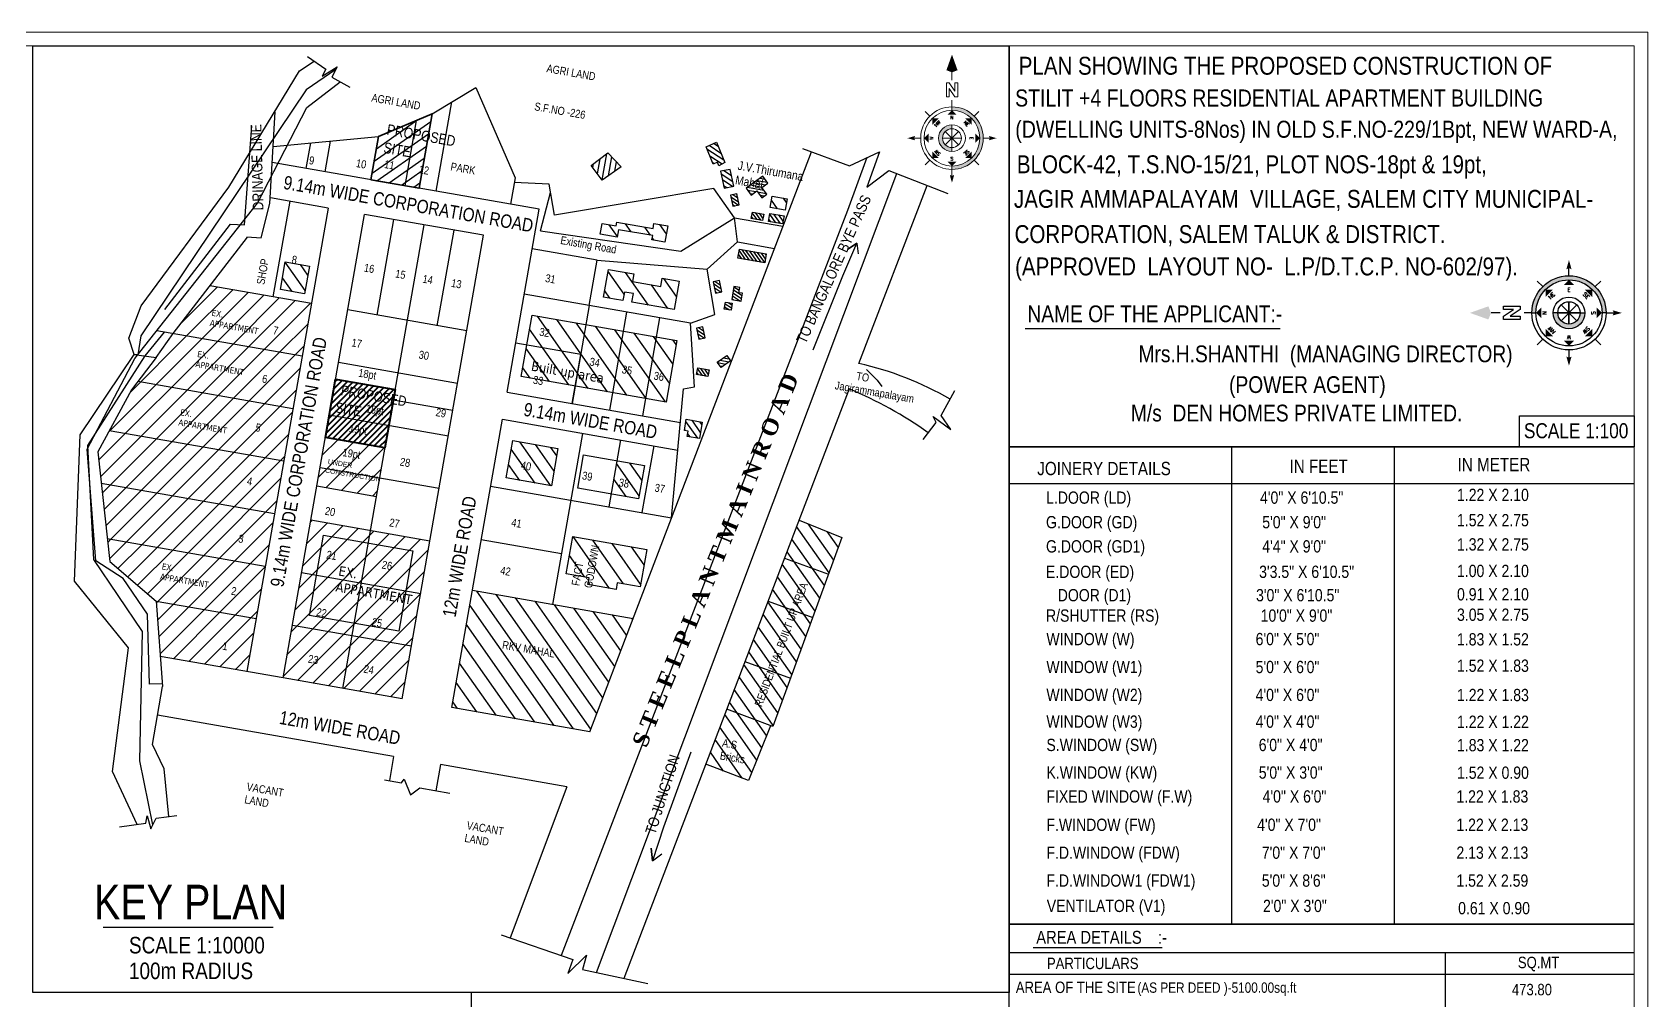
# Model space of a CAD drawing. Header units: metres. Extents: x 826 to 1433, y -826 to -586.
# Drawn here: x 1313.07 to 1348.92, y -786.3 to -764.81 of the extents above; entities that cross this region are included whole.
import ezdxf
from ezdxf.enums import TextEntityAlignment as Align

# ---------------------------------------------------------------- set-up
doc = ezdxf.new("R2010")
doc.units = ezdxf.units.M
doc.layers.add('_0', color=7, linetype='Continuous', lineweight=5)
doc.layers.add('car', color=5, linetype='Continuous')
doc.styles.add('RomanS', font='romans.shx')
doc.styles.get("Standard").update_dxf_attribs({"font": 'swissck.ttf'})
doc.styles.add('STYLE1', font='swissck.ttf', dxfattribs={"height": 0.3})
doc.styles.add('STYLE3', font='swissck.ttf', dxfattribs={"height": 18})
doc.styles.add('style4', font='tahoma.ttf', dxfattribs={"height": 10})
pattern_1 = [(125.05083, (941.41048, -1072.68225), (-0.25245497, -0.17710485), [])]

# ---------------------------------------------------------------- blocks, each defined once
blk = doc.blocks.new('Anno_North_J_Metric')
at = {"linetype": 'ByBlock', "lineweight": -2}
h = blk.add_hatch(color=0, dxfattribs=at)
h.paths.add_polyline_path([(-4.17, 0), (-4.68, 0, 1), (4.68, 0), (4.17, 0, -1)])
h.paths.add_polyline_path([(1.41, 0), (2, 0, 1), (-2, 0), (-1.41, 0, -1)])
at = {"color": 0, "linetype": 'ByBlock', "lineweight": -2}
for p, q in [((0, 4.68), (0, 5.67)), ((-3.31, 3.31), (-4.01, 4.01)), ((3.31, 3.31), (4.01, 4.01)), ((-4.68, 0), (-5.67, 0)), ((-4.68, 0), (-4.17, 0)), ((-1.41, 0), (-2, 0)), ((-1.41, 0), (1.41, 0)), ((1.41, 0), (-1.41, 0)), ((-1, 1), (1, -1)), ((-1, -1), (1, 1)), ((1, -1), (-1, 1)), ((1, 1), (-1, -1)), ((0, 1.41), (0, -1.41)), ((0, -1.41), (0, 1.41)), ((1.41, 0), (2, 0)), ((4.68, 0), (4.17, 0)), ((4.68, 0), (5.67, 0)), ((6.17, 0.4), (6.17, 0.82)), ((6.17, 0.82), (8.27, 0.82)), ((7.43, 0.4), (6.17, 0.4)), ((6.17, -0.44), (7.43, 0.4)), ((8.27, 0.4), (7.01, -0.44)), ((8.27, 0.82), (8.27, 0.4)), ((8.67, 0), (9.83, 0)), ((6.17, -0.86), (6.17, -0.44)), ((8.27, -0.86), (6.17, -0.86)), ((7.01, -0.44), (8.27, -0.44)), ((8.27, -0.44), (8.27, -0.86)), ((-3.31, -3.31), (-4.01, -4.01)), ((3.31, -3.31), (4.01, -4.01)), ((0, -4.68), (0, -5.67))]:
    blk.add_line(p, q, dxfattribs=at)
for radius in [4.68, 4.17, 2, 1.41]:
    blk.add_circle((0, 0), radius, dxfattribs=at)
for points in [[(-0.33, 5.5), (0, 5.67), (0, 6.67)], [(0, 6.67), (0.33, 5.5), (0, 5.67)], [(0, 4.17), (0.67, 3.5), (-0.67, 3.5)], [(-2.95, 2.95), (-2, 2.95), (-2.95, 2)], [(2.95, 2.95), (2.95, 2), (2, 2.95)], [(-6.67, 0), (-5.5, 0.33), (-5.67, 0)], [(-5.5, -0.33), (-5.67, 0), (-6.67, 0)], [(-4.17, 0), (-3.5, 0.67), (-3.5, -0.67)], [(4.17, 0), (3.5, -0.67), (3.5, 0.67)], [(12.5, 0), (10.17, 0.83), (9.83, 0)], [(9.83, 0), (10.17, -0.83), (12.5, 0)], [(-2.95, -2.95), (-2.95, -2), (-2, -2.95)], [(2.95, -2.95), (2, -2.95), (2.95, -2)], [(0, -4.17), (-0.67, -3.5), (0.67, -3.5)], [(0, -6.67), (-0.33, -5.5), (0, -5.67)], [(0.33, -5.5), (0, -5.67), (0, -6.67)]]:
    blk.add_solid(points, dxfattribs=at)
at = {"color": 0, "linetype": 'ByBlock', "lineweight": -2, "style": 'RomanS'}
for s, rotation, p in [('SW', 45, (-2, 2)), ('NW', 315, (2, 2)), ('S', 270, (-3.33, 0)), ('N', 270, (2.83, 0)), ('SE', 135, (-2, -2)), ('NE', 225, (2, -2)), ('E', 180, (0, -2.67))]:
    blk.add_text(s, height=0.5, rotation=rotation, dxfattribs=at).set_placement(p, align=Align.CENTER)
blk.add_text('W', height=0.5, dxfattribs=at).set_placement((0, 2.83), align=Align.CENTER)

msp = doc.modelspace()

# ---------------------------------------------------------------- hatches: boundary and pattern name
at = {"ltscale": 0.5}
h = msp.add_hatch(dxfattribs=at)
h.set_pattern_fill('ANSI31', scale=1.56975, angle=350.05083, style=0)
h.set_pattern_definition([(35.0508295, (-721.40687, 2513.46104), (-0.112689, 0.160633082), [])])
h.paths.add_polyline_path([(1321.59824, -766.76777), (1320.75414, -767.12752), (1320.58613, -768.08531), (1321.34382, -768.21822)])
h.paths.add_polyline_path([(1321.9246, -766.72299), (1321.7288, -766.71213), (1321.59824, -766.76777), (1321.34382, -768.21822), (1321.65281, -768.27242)])
h.paths.add_polyline_path([(1320.78028, -767.5378), (1321.56698, -767.6758), (1321.63059, -767.31319), (1320.84389, -767.1752)], flags=9)
h.paths.add_polyline_path([(1320.85039, -767.13626), (1322.55516, -767.4353), (1322.61909, -767.07082), (1320.91433, -766.77178)], flags=9)
h.paths.add_polyline_path([(1320.86211, -767.86537), (1321.12484, -767.91145), (1321.17103, -767.64814), (1320.9083, -767.60205)], flags=24)
h.paths.add_polyline_path([(1321.62589, -767.98055), (1321.88862, -768.02663), (1321.93561, -767.75873), (1321.67289, -767.71265)], flags=9)
h = msp.add_hatch(dxfattribs=at)
h.set_pattern_fill('ANSI31', scale=0.740118, angle=101.715621, style=0)
h.set_pattern_definition([(146.71562, (941.41048, -1072.68225), (-0.050771591, -0.077338302), [])])
h.paths.add_polyline_path([(1328.25079, -767.24671), (1328.02101, -767.351), (1328.18298, -767.73904), (1328.27227, -767.69538), (1328.30644, -767.77553), (1328.43506, -767.69799)])
h = msp.add_hatch(dxfattribs=at)
h.set_pattern_fill('ANSI31', scale=0.986823, angle=35.05083, style=0)
h.set_pattern_definition([(80.05083, (941.41048, -1072.68225), (-0.121497864, 0.021312232), [])])
h.paths.add_polyline_path([(1325.7194, -768.09166), (1326.13966, -767.79706), (1325.84122, -767.4885), (1325.47323, -767.77107)])
h = msp.add_hatch(dxfattribs=at)
h.set_pattern_fill('ANSI31', scale=0.740118, angle=101.715621, style=0)
h.set_pattern_definition([(326.715621, (897.1543, -1361.04309), (-0.050771591, -0.077338302), [])])
h.paths.add_polyline_path([(1328.55678, -767.85343), (1328.34469, -767.89741), (1328.42236, -768.27196), (1328.63445, -768.22798)])
h = msp.add_hatch(dxfattribs=at)
h.set_pattern_fill('ANSI31', scale=0.493412, angle=125.05083, style=0)
h.set_pattern_definition([(170.05083, (1270.24837, -1257.711446), (-0.010656116, -0.060748932), [])])
h.paths.add_polyline_path([(1329.14995, -768.33261), (1329.2566, -768.48463), (1329.3687, -768.40599), (1329.26116, -768.2527), (1329.39096, -768.16164), (1329.28343, -768.00835), (1328.91172, -768.26911), (1329.02015, -768.42367)])
h = msp.add_hatch(dxfattribs=at)
h.set_pattern_fill('ANSI31', scale=1.973647, angle=80.05083, style=0)
h.set_pattern_definition([(125.05083, (957.84382, -984.11343), (-0.20196397, -0.14168388), [])])
h.paths.add_polyline_path([(1328.48326, -779.82817), (1328.0149, -781.05292), (1328.9634, -781.41564), (1329.45418, -780.19946)])
h.paths.add_polyline_path([(1328.8857, -778.77581), (1328.48326, -779.82817), (1329.50266, -780.218), (1329.89525, -779.14529)])
h.paths.add_polyline_path([(1328.8857, -778.77581), (1329.89525, -779.14529), (1330.38817, -777.79848), (1329.39803, -777.4361)])
h.paths.add_polyline_path([(1330.74079, -776.83502), (1329.76452, -776.47772), (1329.39803, -777.4361), (1330.38817, -777.79848)])
h.paths.add_polyline_path([(1330.74079, -776.83502), (1331.0379, -776.02322), (1330.08572, -775.63779), (1329.76452, -776.47772)])
h.paths.add_polyline_path([(1326.65413, -774.42736), (1326.04559, -774.32061), (1325.91665, -775.05566), (1326.52519, -775.1624)])
h.paths.add_polyline_path([(1324.58992, -774.87803), (1324.73526, -774.04944), (1323.73219, -773.87349), (1323.58685, -774.70208)])
h.paths.add_polyline_path([(1319.11134, -770.61459), (1319.21909, -770.00032), (1318.68499, -769.90663), (1318.57724, -770.5209)])
h.paths.add_polyline_path([(1329.44236, -768.70074), (1329.77768, -768.75956), (1329.8215, -768.50978), (1329.48618, -768.45096)])
h.paths.add_polyline_path([(1328.25364, -780.98079), (1329.02054, -781.11531), (1329.06732, -780.84858), (1328.30043, -780.71406)], flags=24)
h.paths.add_polyline_path([(1328.3143, -780.70265), (1328.79907, -780.78769), (1328.84667, -780.5163), (1328.3619, -780.43127)], flags=24)
h.paths.add_polyline_path([(1329.28365, -779.86395), (1330.5727, -776.437), (1330.31481, -776.34), (1329.02576, -779.76695)], flags=9)
h.paths.add_polyline_path([(1326.02041, -774.92354), (1326.38166, -774.98691), (1326.4287, -774.71874), (1326.06745, -774.65537)], flags=24)
h.paths.add_polyline_path([(1325.20752, -774.76929), (1325.56877, -774.83266), (1325.61581, -774.56449), (1325.25456, -774.50113)], flags=9)
h.paths.add_polyline_path([(1323.84747, -774.54222), (1324.20866, -774.60558), (1324.25567, -774.3376), (1323.89448, -774.27424)], flags=24)
h.paths.add_polyline_path([(1318.76148, -769.97755), (1318.98674, -770.01706), (1319.03375, -769.74908), (1318.80849, -769.70956)], flags=9)
h = msp.add_hatch(dxfattribs=at)
h.set_pattern_fill('ANSI31', scale=0.493412, angle=101.715621, style=0)
h.set_pattern_definition([(326.715621, (1041.105414, -1163.85447), (-0.0338477274, -0.051558868), [])])
h.paths.add_polyline_path([(1328.70707, -768.3947), (1328.56568, -768.42402), (1328.61746, -768.67372), (1328.75885, -768.6444)])
h = msp.add_hatch(dxfattribs=at)
h.set_pattern_fill('ANSI31', scale=0.493412, angle=80.05083, style=0)
h.set_pattern_definition([(125.05083, (942.8942, -1068.5011), (-0.0504909936, -0.03542097), [])])
h.paths.add_polyline_path([(1329.0494, -768.80181), (1329.02445, -768.94404), (1329.27563, -768.9881), (1329.30058, -768.84587)])
h = msp.add_hatch(dxfattribs=at)
h.set_pattern_fill('ANSI31', scale=0.616765, angle=80.05083, style=0)
h.set_pattern_definition([(125.05083, (846.74422, -1143.45501), (-0.063113742, -0.044276212), [])])
h.paths.add_polyline_path([(1329.43822, -768.83091), (1329.40704, -769.00869), (1329.72101, -769.06377), (1329.75219, -768.88598)])
h = msp.add_hatch(dxfattribs=at)
h.set_pattern_fill('ANSI31', scale=2.467058, angle=80.05083, style=0)
h.set_pattern_definition(pattern_1)
h.paths.add_polyline_path([(1326.83724, -769.32478), (1326.82055, -769.41991), (1327.10614, -769.47), (1327.16975, -769.10734), (1326.86632, -769.05411), (1326.84651, -769.16707), (1326.03824, -769.0253), (1326.02331, -769.11044), (1325.71296, -769.056), (1325.68476, -769.2168), (1325.67158, -769.2919), (1326.05243, -769.35871), (1326.08163, -769.19224)])
h = msp.add_hatch(dxfattribs=at)
h.set_pattern_fill('ANSI31', scale=0.493412, angle=80.05083, style=0)
h.set_pattern_definition([(125.05083, (941.41048, -1072.682246), (-0.0504909936, -0.03542097), [])])
h.paths.add_polyline_path([(1328.76004, -769.62612), (1328.72515, -769.82504), (1329.32234, -769.9298), (1329.35723, -769.73088)])
h = msp.add_hatch(dxfattribs=at)
h.set_pattern_fill('ANSI31', scale=2.467058, angle=80.05083, style=0)
h.set_pattern_definition(pattern_1)
h.paths.add_polyline_path([(1327.31564, -770.96384), (1327.42604, -770.33446), (1327.05081, -770.26864), (1327.01793, -770.45612), (1326.38808, -770.34564), (1326.41862, -770.17155), (1325.85577, -770.07282), (1325.74772, -770.68881), (1325.98894, -770.73113), (1326.17655, -770.76404), (1326.20944, -770.57656), (1326.41045, -770.61182), (1326.37757, -770.7993)])
h = msp.add_hatch(dxfattribs=at)
h.set_pattern_fill('ANSI31', scale=0.493412, angle=101.715621, style=0)
h.set_pattern_definition([(326.715621, (1040.717017, -1165.78311), (-0.0338477274, -0.051558868), [])])
h.paths.add_polyline_path([(1328.31867, -770.32334), (1328.17728, -770.35266), (1328.22906, -770.60236), (1328.37045, -770.57304)])
at = {"ltscale": 3}
h = msp.add_hatch(dxfattribs=at)
h.set_pattern_fill('ANSI31', color=256, scale=0.09, style=0)
h.paths.add_polyline_path([(1319.05809, -771.99875), (1319.26269, -770.83237), (1317.01293, -770.43773), (1316.19934, -771.49729)])
h.paths.add_polyline_path([(1316.99973, -771.1276), (1317.33566, -771.18652), (1317.37121, -770.98388), (1317.03528, -770.92495)], flags=24)
h.paths.add_polyline_path([(1316.95948, -771.35172), (1318.15952, -771.56222), (1318.19507, -771.35958), (1316.99503, -771.14908)], flags=24)
h.paths.add_polyline_path([(1318.34913, -771.54242), (1318.56033, -771.57947), (1318.60583, -771.3201), (1318.39463, -771.28305)], flags=24)
at = {"ltscale": 0.5}
h = msp.add_hatch(dxfattribs=at)
h.set_pattern_fill('ANSI31', scale=0.493412, angle=101.715621, style=0)
h.set_pattern_definition([(146.715621, (941.54432, -1072.705724), (-0.0338477274, -0.051558868), [])])
h.paths.add_polyline_path([(1328.74981, -770.59034), (1328.77047, -770.47259), (1328.64141, -770.44995), (1328.59027, -770.74151), (1328.79788, -770.77793), (1328.82837, -770.60411)])
h = msp.add_hatch(dxfattribs=at)
h.set_pattern_fill('ANSI31', scale=0.493412, angle=101.715621, style=0)
h.set_pattern_definition([(146.715621, (941.41048, -1072.682246), (-0.0338477274, -0.051558868), [])])
h.paths.add_polyline_path([(1328.60373, -770.8246), (1328.4518, -770.79795), (1328.42454, -770.95338), (1328.57647, -770.98003)])
h = msp.add_hatch(dxfattribs=at)
h.set_pattern_fill('ANSI31', scale=2.467058, angle=80.05083, style=0)
h.set_pattern_definition(pattern_1)
h.paths.add_polyline_path([(1328.57647, -770.98003), (1328.60373, -770.8246), (1328.4518, -770.79795), (1328.42454, -770.95338)])
h = msp.add_hatch(dxfattribs=at)
h.set_pattern_fill('ANSI31', scale=2.467058, angle=80.05083, style=0)
h.set_pattern_definition(pattern_1)
h.paths.add_polyline_path([(1326.91704, -771.57245), (1326.18337, -771.44375), (1325.94416, -772.80747), (1326.67782, -772.93616)])
h.paths.add_polyline_path([(1326.67782, -772.93616), (1327.13618, -773.01656), (1327.37539, -771.65285), (1326.91704, -771.57245)])
h.paths.add_polyline_path([(1326.18337, -771.44375), (1325.35564, -771.29856), (1325.11643, -772.66227), (1325.94416, -772.80747)])
h.paths.add_polyline_path([(1324.04305, -771.75266), (1323.92029, -772.45246), (1325.11643, -772.66227), (1325.23918, -771.96248)])
h.paths.add_polyline_path([(1325.23918, -771.96248), (1325.35564, -771.29856), (1324.15951, -771.08874), (1324.04305, -771.75266)])
h.paths.add_polyline_path([(1326.08776, -772.41636), (1326.44161, -772.47843), (1326.48957, -772.20506), (1326.13572, -772.14299)], flags=24)
h.paths.add_polyline_path([(1326.79503, -772.55598), (1327.14888, -772.61805), (1327.19683, -772.34468), (1326.84298, -772.28261)], flags=24)
h.paths.add_polyline_path([(1325.37069, -772.2439), (1325.72454, -772.30597), (1325.77249, -772.03261), (1325.41864, -771.97054)], flags=24)
h.paths.add_polyline_path([(1324.11685, -772.64627), (1324.4707, -772.70834), (1324.51865, -772.43498), (1324.1648, -772.37291)], flags=9)
h.paths.add_polyline_path([(1324.25686, -771.58179), (1324.61071, -771.64386), (1324.65866, -771.37049), (1324.30481, -771.30842)], flags=24)
h = msp.add_hatch(dxfattribs=at)
h.set_pattern_fill('ANSI31', scale=0.493412, angle=101.715621, style=0)
h.set_pattern_definition([(326.715621, (1040.34695, -1166.80474), (-0.0338477274, -0.051558868), [])])
h.paths.add_polyline_path([(1327.9486, -771.34497), (1327.80721, -771.37429), (1327.85899, -771.62399), (1328.00038, -771.59467)])
at = {"ltscale": 3}
h = msp.add_hatch(dxfattribs=at)
h.set_pattern_fill('ANSI31', color=256, scale=0.09, style=0)
h.paths.add_polyline_path([(1318.4443, -775.49789), (1314.59923, -774.82341), (1314.73384, -776.04929), (1318.2397, -776.66427)])
h.paths.add_polyline_path([(1318.6489, -774.33151), (1314.77672, -773.65228), (1314.52193, -774.11938), (1314.59923, -774.82341), (1318.4443, -775.49789)])
h.paths.add_polyline_path([(1318.85349, -773.16513), (1315.41213, -772.56147), (1315.27082, -772.74648), (1314.77672, -773.65228), (1318.6489, -774.33151)])
h.paths.add_polyline_path([(1319.05809, -771.99875), (1316.19934, -771.49729), (1315.82183, -772.02506), (1315.41213, -772.56147), (1318.85349, -773.16513)])
h.paths.add_polyline_path([(1317.57902, -776.16849), (1317.79357, -776.20613), (1317.84083, -775.9367), (1317.62628, -775.89907)], flags=24)
h.paths.add_polyline_path([(1317.77313, -774.88798), (1317.98433, -774.92502), (1318.02983, -774.66565), (1317.81863, -774.62861)], flags=24)
h.paths.add_polyline_path([(1316.30386, -773.33543), (1316.63979, -773.39436), (1316.67534, -773.19171), (1316.33941, -773.13279)], flags=24)
h.paths.add_polyline_path([(1316.26361, -773.55956), (1317.46365, -773.77006), (1317.4992, -773.56742), (1316.29916, -773.35691)], flags=24)
h.paths.add_polyline_path([(1317.95867, -773.7018), (1318.17197, -773.73922), (1318.21858, -773.47354), (1318.00528, -773.43613)], flags=24)
h.paths.add_polyline_path([(1316.68232, -772.04245), (1317.01824, -772.10137), (1317.05379, -771.89873), (1316.71786, -771.8398)], flags=24)
h.paths.add_polyline_path([(1316.64207, -772.26657), (1317.84211, -772.47707), (1317.87766, -772.27443), (1316.67761, -772.06393)], flags=24)
h.paths.add_polyline_path([(1318.10459, -772.62145), (1318.31914, -772.65908), (1318.3664, -772.38966), (1318.15185, -772.35202)], flags=24)
at = {"ltscale": 0.5}
h = msp.add_hatch(dxfattribs=at)
h.set_pattern_fill('ANSI31', scale=0.493412, angle=125.05083, style=0)
h.set_pattern_definition([(170.05083, (1267.137016, -1257.10194), (-0.010656116, -0.060748932), [])])
h.paths.add_polyline_path([(1328.27058, -772.12958), (1328.35351, -772.24779), (1328.56227, -772.10134), (1328.47934, -771.98313)])
at = {"lineweight": 40, "ltscale": 3}
h = msp.add_hatch(dxfattribs=at)
h.set_pattern_fill('ANSI31', color=1, scale=0.03, style=0)
h.paths.add_polyline_path([(1319.66078, -773.30674), (1319.57352, -773.8042), (1320.89472, -774.03595), (1320.98198, -773.53849)])
h.paths.add_polyline_path([(1320.98198, -773.53849), (1321.12237, -772.73814), (1319.80117, -772.50639), (1319.66078, -773.30674)])
h.paths.add_polyline_path([(1320.018, -773.76633), (1320.5736, -773.86379), (1320.63156, -773.53336), (1320.07596, -773.4359)], flags=24)
h.paths.add_polyline_path([(1319.71388, -773.29566), (1320.37277, -773.41124), (1320.43424, -773.06081), (1319.77535, -772.94523)], flags=24)
h.paths.add_polyline_path([(1319.83563, -772.91643), (1321.29946, -773.17321), (1321.36093, -772.82277), (1319.8971, -772.566)], flags=9)
h.paths.add_polyline_path([(1320.22184, -772.54077), (1320.77744, -772.63823), (1320.8354, -772.3078), (1320.2798, -772.21034)], flags=9)
at = {"ltscale": 0.5}
h = msp.add_hatch(dxfattribs=at)
h.set_pattern_fill('ANSI31', scale=0.493412, angle=80.05083, style=0)
h.set_pattern_definition([(125.05083, (941.68139, -1071.960416), (-0.0504909936, -0.03542097), [])])
h.paths.add_polyline_path([(1327.83659, -772.26113), (1327.81164, -772.40336), (1328.06282, -772.44742), (1328.08777, -772.30519)])
h = msp.add_hatch(dxfattribs=at)
h.set_pattern_fill('ANSI31', scale=0.986823, angle=80.05083, style=0)
h.set_pattern_definition([(125.05083, (941.41048, -1072.68225), (-0.100981987, -0.07084194), [])])
h.paths.add_polyline_path([(1327.54045, -773.64505), (1327.62218, -773.65939), (1327.60129, -773.7785), (1327.87474, -773.82646), (1327.93865, -773.46213), (1327.58347, -773.39983)])
at = {"ltscale": 3}
h = msp.add_hatch(dxfattribs=at)
h.set_pattern_fill('ANSI31', color=256, scale=0.09, style=0)
h.paths.add_polyline_path([(1320.77738, -774.70487), (1320.89472, -774.03595), (1319.57352, -773.8042), (1319.45618, -774.47312)])
h.paths.add_polyline_path([(1319.45618, -774.47312), (1319.38506, -774.87857), (1320.70626, -775.11032), (1320.77738, -774.70487)])
h.paths.add_polyline_path([(1319.52545, -774.60513), (1320.55453, -774.78564), (1320.58527, -774.61042), (1319.55619, -774.42991)], flags=9)
h.paths.add_polyline_path([(1319.58711, -774.41496), (1320.07032, -774.49972), (1320.10035, -774.32852), (1319.61715, -774.24376)], flags=24)
h.paths.add_polyline_path([(1319.8732, -774.30328), (1320.4288, -774.40074), (1320.48676, -774.07031), (1319.93116, -773.97285)], flags=24)
h = msp.add_hatch(dxfattribs=at)
h.set_pattern_fill('ANSI31', color=256, scale=0.09, style=0)
h.paths.add_polyline_path([(1320.16359, -778.20401), (1318.84239, -777.97225), (1318.63779, -779.13863), (1319.95899, -779.37039)])
h.paths.add_polyline_path([(1321.48479, -778.43576), (1320.16359, -778.20401), (1319.95899, -779.37039), (1321.28019, -779.60214)])
h.paths.add_polyline_path([(1320.21232, -777.92624), (1319.22203, -777.75254), (1319.3779, -776.86392), (1319.04699, -776.80587), (1318.84239, -777.97225), (1320.16359, -778.20401)])
h.paths.add_polyline_path([(1320.36819, -777.03763), (1319.3779, -776.86392), (1319.22203, -777.75254), (1320.21232, -777.92624)])
h.paths.add_polyline_path([(1321.35848, -777.21134), (1320.36819, -777.03763), (1320.21232, -777.92624), (1321.2026, -778.09995)])
h.paths.add_polyline_path([(1321.68939, -777.26938), (1321.35848, -777.21134), (1321.2026, -778.09995), (1320.21232, -777.92624), (1320.16359, -778.20401), (1321.48479, -778.43576)])
h.paths.add_polyline_path([(1321.89399, -776.103), (1320.57279, -775.87125), (1320.52446, -776.14677), (1321.51475, -776.32048), (1321.35848, -777.21134), (1321.68939, -777.26938)])
h.paths.add_polyline_path([(1321.51475, -776.32048), (1320.52446, -776.14677), (1320.36819, -777.03763), (1321.35848, -777.21134)])
h.paths.add_polyline_path([(1320.52446, -776.14677), (1319.53417, -775.97306), (1319.3779, -776.86392), (1320.36819, -777.03763)])
h.paths.add_polyline_path([(1320.57279, -775.87125), (1319.25159, -775.63949), (1319.04699, -776.80587), (1319.3779, -776.86392), (1319.53417, -775.97306), (1320.52446, -776.14677)])
h.paths.add_polyline_path([(1319.12626, -778.83728), (1319.46566, -778.89682), (1319.51298, -778.62706), (1319.17358, -778.56752)], flags=24)
h.paths.add_polyline_path([(1320.35952, -779.05562), (1320.69716, -779.11485), (1320.74355, -778.85037), (1320.40591, -778.79114)], flags=24)
h.paths.add_polyline_path([(1319.31013, -777.79424), (1319.64777, -777.85347), (1319.69417, -777.58899), (1319.35652, -777.52976)], flags=24)
h.paths.add_polyline_path([(1319.72648, -777.25884), (1321.61025, -777.58928), (1321.66605, -777.27118), (1319.78228, -776.94074)], flags=9)
h.paths.add_polyline_path([(1320.53987, -778.02162), (1320.8795, -778.08119), (1320.92694, -777.81075), (1320.58731, -777.75117)], flags=24)
h.paths.add_polyline_path([(1320.76315, -776.74941), (1321.10255, -776.80895), (1321.14987, -776.53918), (1320.81047, -776.47965)], flags=24)
h.paths.add_polyline_path([(1319.53319, -776.52258), (1319.87084, -776.58181), (1319.91723, -776.31733), (1319.57959, -776.2581)], flags=24)
h.paths.add_polyline_path([(1319.78966, -776.90702), (1320.31699, -776.99952), (1320.37279, -776.68142), (1319.84546, -776.58892)], flags=24)
h = msp.add_hatch(dxfattribs=at)
h.set_pattern_fill('ANSI31', color=256, scale=0.09, style=0)
h.paths.add_polyline_path([(1318.2397, -776.66427), (1314.73384, -776.04929), (1314.78898, -776.55148), (1315.81675, -777.43725), (1315.81707, -777.44158), (1318.03511, -777.83065)])
h.paths.add_polyline_path([(1315.89548, -776.75586), (1316.23141, -776.81479), (1316.26696, -776.61214), (1315.93103, -776.55322)], flags=24)
h.paths.add_polyline_path([(1315.85523, -776.97999), (1317.05528, -777.19049), (1317.09082, -776.98785), (1315.89078, -776.77734)], flags=24)
h.paths.add_polyline_path([(1317.41983, -777.32537), (1317.63273, -777.36271), (1317.67912, -777.09823), (1317.46622, -777.06089)], flags=24)
at = {"ltscale": 0.5}
h = msp.add_hatch(dxfattribs=at)
h.set_pattern_fill('ANSI31', scale=2.467058, angle=80.05083, style=0)
h.set_pattern_definition(pattern_1)
h.paths.add_polyline_path([(1325.06612, -776.00154), (1324.92079, -776.83), (1325.42695, -776.91878), (1325.40088, -777.0674), (1326.02596, -777.17704), (1326.05202, -777.02843), (1326.55933, -777.11741), (1326.70465, -776.28896)])
at = {"ltscale": 3}
h = msp.add_hatch(dxfattribs=at)
h.set_pattern_fill('ANSI31', color=256, scale=0.09, style=0)
h.paths.add_polyline_path([(1317.83051, -778.99703), (1318.03511, -777.83065), (1315.81707, -777.44158), (1315.90854, -778.65989)])
h.paths.add_polyline_path([(1317.22737, -778.54511), (1317.44016, -778.58244), (1317.4865, -778.3183), (1317.27371, -778.28097)], flags=24)
at = {"ltscale": 0.5}
h = msp.add_hatch(dxfattribs=at)
h.set_pattern_fill('ANSI31', scale=2.467058, angle=80.05083, style=0)
h.set_pattern_definition([(125.05083, (904.80942, 289.7313), (-0.25245497, -0.17710485), [])])
h.paths.add_polyline_path([(1325.44005, -780.33183), (1326.40098, -777.81906), (1322.8357, -777.19366), (1322.3794, -779.79496)])
h.paths.add_polyline_path([(1323.43527, -778.52224), (1324.66923, -778.7387), (1324.71529, -778.47609), (1323.48133, -778.25964)], flags=24)

# ---------------------------------------------------------------- linework, layer by layer
at = {"color": 7, "ltscale": 0.5}
for p, q in [((1334.74839, -765.11279), (1334.74839, -786.12156)), ((1318.3441, -768.61078), (1318.45845, -766.58003)), ((1317.78263, -769.08374), (1317.94483, -766.88614)), ((1316.01367, -770.96133), (1317.4689, -769.06616)), ((1317.4689, -769.06616), (1317.78263, -769.08374)), ((1316.19934, -771.49729), (1317.8446, -769.35464)), ((1317.83355, -769.35402), (1318.14727, -769.3716))]:
    msp.add_line(p, q, dxfattribs=at)
at = {"color": 7}
for p, q in [((1315.57645, -771.99246), (1316.00272, -771.4628)), ((1315.82183, -772.02506), (1316.19934, -771.49729)), ((1314.64338, -784.66764), (1318.41505, -784.66764))]:
    msp.add_line(p, q, dxfattribs=at)
at = {"ltscale": 3}
for p, q in [((1320.89472, -774.03595), (1319.57352, -773.8042)), ((1319.38506, -774.87857), (1320.70626, -775.11032))]:
    msp.add_line(p, q, dxfattribs=at)
at = {"color": 7, "ltscale": 3}
for p, q in [((1339.68554, -784.59837), (1339.68554, -774.01326)), ((1343.29942, -784.59837), (1343.29942, -774.01326))]:
    msp.add_line(p, q, dxfattribs=at)
at = {"color": 7, "lineweight": 25}
msp.add_line((1344.42493, -785.22893), (1344.42493, -787.78484), dxfattribs=at)
at = {"color": 7}
for points in [[(1334.74839, -786.12156), (1313.08532, -786.12156), (1313.08532, -765.11279), (1334.74839, -765.11279)], [(1320.58613, -768.08531), (1320.75414, -767.12752), (1321.94248, -766.62106), (1321.65281, -768.27242), (1320.58613, -768.08531)], [(1346.0739, -773.32264), (1348.61746, -773.32264), (1348.61746, -774.01326), (1346.0739, -774.01326)]]:
    msp.add_lwpolyline(points, close=True, dxfattribs=at)
for points in [[(1334.74839, -825.30053), (1334.74839, -825.30053), (1334.74839, -765.11279)], [(1319.17592, -765.34977), (1319.58257, -765.63123), (1319.50533, -765.78558), (1319.83701, -765.57902), (1319.7166, -765.80601), (1320.11643, -766.03299)], [(1330.16244, -767.39343), (1331.20627, -767.7732), (1331.87, -767.46145), (1331.59203, -768.24932), (1332.0799, -767.88089), (1333.39035, -768.39103)], [(1331.59137, -767.59232), (1331.16123, -768.76942), (1324.80882, -785.29728)], [(1325.59151, -785.67684), (1332.25344, -767.94845)], [(1331.37064, -769.49201), (1331.16083, -769.63215), (1331.37064, -769.49201), (1331.39863, -769.72721)], [(1335.09952, -771.38707), (1340.76196, -771.38707)], [(1332.83613, -773.84431), (1333.1249, -773.47334), (1333.06461, -773.337), (1333.45175, -773.62553), (1333.24231, -773.31481), (1333.54378, -772.75994)], [(1348.61746, -774.01326), (1334.75104, -774.01326)], [(1334.75104, -774.01326), (1348.61746, -774.01326)], [(1334.75104, -774.8225), (1348.61746, -774.8225)], [(1315.0036, -782.44433), (1315.5917, -782.36465), (1315.61828, -782.19866), (1315.69802, -782.48749), (1315.82096, -782.25178), (1316.27616, -782.19202)], [(1326.83268, -783.19679), (1326.80661, -782.91478), (1326.83268, -783.19679), (1327.03794, -783.04088)], [(1348.61746, -784.59837), (1334.75104, -784.59837)], [(1334.75104, -784.59837), (1348.61746, -784.59837)], [(1323.47462, -784.83943), (1325.06217, -785.38422), (1324.95624, -785.69833), (1325.36971, -785.29203), (1325.27745, -785.60956), (1326.7291, -785.92057)], [(1335.28274, -785.12109), (1338.14635, -785.12109)], [(1322.81861, -825.30053), (1322.81861, -825.30053), (1322.81861, -786.12156)]]:
    msp.add_lwpolyline(points, dxfattribs=at)
at = {"color": 7, "ltscale": 0.5}
for points in [[(1319.80599, -765.63749), (1319.15029, -766.09234), (1315.4779, -771.54527), (1315.40969, -771.97031), (1315.33107, -771.95986), (1315.21552, -771.59862), (1315.48765, -770.88044), (1317.43253, -768.24735), (1318.99856, -765.67013), (1319.32189, -765.4508)], [(1315.95427, -779.269), (1315.66942, -779.27717), (1315.62703, -777.72156), (1315.0891, -776.9296), (1314.47869, -776.5418), (1314.2854, -774.06195), (1315.34738, -772.04917), (1318.06757, -768.60601), (1319.16228, -766.48438), (1319.9055, -765.91325)], [(1321.94248, -766.62106), (1322.91097, -766.03968), (1323.7849, -768.03893), (1323.68152, -768.62828)], [(1322.03189, -768.33891), (1322.37921, -766.3589)], [(1321.34382, -768.21822), (1321.59824, -766.76777)], [(1318.41529, -767.34653), (1320.75453, -767.12528)], [(1319.24214, -767.26832), (1319.14323, -767.83221)], [(1319.56799, -767.90672), (1319.68736, -767.22621)], [(1320.58613, -768.08531), (1320.75453, -767.12528)], [(1325.44005, -780.33183), (1330.36036, -767.46543)], [(1323.60698, -772.79668), (1324.31857, -768.74003), (1318.39533, -767.70102)], [(1328.04309, -770.06665), (1328.72293, -769.46402), (1328.65024, -768.92732), (1328.19258, -768.27545), (1324.65629, -768.86976), (1324.53855, -768.18226), (1323.76631, -768.14488)], [(1329.14995, -768.33261), (1329.2566, -768.48463), (1329.3687, -768.40599), (1329.26116, -768.2527), (1329.39096, -768.16164), (1329.28343, -768.00835), (1328.91172, -768.26911), (1329.02015, -768.42367), (1329.14995, -768.33261)], [(1319.63478, -768.71116), (1318.35924, -768.48742)], [(1324.34562, -769.21868), (1324.57045, -768.36854)], [(1331.41547, -772.16056), (1332.9261, -768.21031)], [(1319.63478, -768.71116), (1317.83051, -778.99703)], [(1318.14727, -769.3716), (1318.3441, -768.61078)], [(1318.41814, -770.68422), (1318.79022, -768.56302)], [(1318.63779, -779.13863), (1320.44206, -768.85277)], [(1321.28019, -779.60214), (1323.08446, -769.31628), (1320.44206, -768.85277)], [(1319.95899, -779.37039), (1321.76326, -769.08453)], [(1320.72423, -771.08874), (1321.09631, -768.96754)], [(1322.05813, -771.32272), (1322.43021, -769.20152)], [(1324.34562, -769.21868), (1327.46517, -769.67118), (1328.65024, -768.92732)], [(1325.68476, -769.2168), (1325.71296, -769.056), (1326.02331, -769.11044), (1326.03824, -769.0253), (1326.84651, -769.16707), (1326.86632, -769.05411), (1327.16975, -769.10734), (1327.10614, -769.47), (1326.82055, -769.41991), (1326.83724, -769.32478), (1326.08163, -769.19224), (1326.05243, -769.35871), (1325.67158, -769.2919), (1325.68476, -769.2168)], [(1327.46517, -769.67118), (1328.65024, -768.92732)], [(1328.65024, -768.92732), (1329.72895, -769.11654)], [(1325.42987, -770.87542), (1325.60667, -769.8675), (1324.16515, -769.61464)], [(1328.72293, -769.46402), (1329.54118, -769.60755)], [(1330.3949, -771.85928), (1331.05573, -770.21362), (1331.37064, -769.49201)], [(1325.60667, -769.8675), (1328.04309, -770.06665)], [(1325.98894, -770.73113), (1325.74772, -770.68881), (1325.85577, -770.07282), (1326.41862, -770.17155), (1326.38808, -770.34564), (1327.01793, -770.45612), (1327.05081, -770.26864), (1327.42604, -770.33446), (1327.31564, -770.96384), (1326.37757, -770.7993), (1326.41045, -770.61182), (1326.20944, -770.57656), (1326.17655, -770.76404), (1325.98894, -770.73113)], [(1327.25496, -775.58592), (1327.52118, -772.72317), (1327.76703, -772.68119), (1327.67404, -771.26908), (1328.21907, -771.07531), (1328.04309, -770.06665)], [(1319.26269, -770.83237), (1317.01293, -770.43773)], [(1327.67404, -771.26908), (1323.98835, -770.62256)], [(1328.64141, -770.44995), (1328.59027, -770.74151), (1328.79788, -770.77793), (1328.82837, -770.60411), (1328.74981, -770.59034), (1328.77047, -770.47259), (1328.64141, -770.44995)], [(1322.71238, -771.43749), (1320.06998, -770.97398)], [(1325.42987, -770.87542), (1325.0485, -773.04954)], [(1326.25759, -771.02061), (1325.87623, -773.19473)], [(1326.99126, -771.14931), (1326.60989, -773.32343)], [(1319.05809, -771.99875), (1315.83401, -771.4332)], [(1325.0485, -773.04954), (1325.23918, -771.96248), (1323.79767, -771.70962)], [(1315.39922, -782.39073), (1314.85338, -781.21769), (1315.20289, -778.46992), (1314.00732, -776.98867), (1314.12949, -773.74663), (1315.33107, -771.95986), (1315.82183, -772.02506), (1315.27082, -772.74648), (1314.52193, -774.11938), (1314.78898, -776.55148), (1315.81675, -777.43725), (1315.95852, -779.32558)], [(1315.74618, -782.39517), (1315.45926, -780.98151), (1315.51267, -778.10921), (1314.43481, -776.51285), (1314.30424, -773.98187), (1315.57645, -771.99246)], [(1322.50778, -772.60387), (1319.86538, -772.14036)], [(1331.58089, -772.29675), (1331.81537, -772.53408), (1331.92055, -772.66902)], [(1318.85349, -773.16513), (1315.41213, -772.56147)], [(1323.60698, -772.79668), (1327.45163, -773.47108)], [(1331.20004, -772.72391), (1326.19703, -785.80658)], [(1322.40222, -773.20564), (1321.08102, -772.97389)], [(1322.30318, -773.77025), (1319.66078, -773.30674)], [(1322.3794, -779.79496), (1323.50143, -773.39845)], [(1323.50143, -773.39845), (1327.39487, -774.08141)], [(1327.54045, -773.64505), (1327.58347, -773.39983), (1327.93865, -773.46213), (1327.87474, -773.82646), (1327.60129, -773.7785), (1327.62218, -773.65939), (1327.54045, -773.64505)], [(1318.6489, -774.33151), (1314.77672, -773.65228)], [(1324.61834, -777.50636), (1325.28407, -773.71115)], [(1326.12657, -773.85894), (1325.86636, -775.34234)], [(1326.8595, -773.9875), (1326.5993, -775.47091)], [(1322.09858, -774.93662), (1319.45618, -774.47312)], [(1318.4443, -775.49789), (1314.59923, -774.82341)], [(1323.24122, -774.88186), (1327.25496, -775.58592)], [(1321.89399, -776.103), (1319.25159, -775.63949)], [(1330.08572, -775.63779), (1331.0379, -776.02322), (1329.50266, -780.218), (1328.48326, -779.82817)], [(1318.2397, -776.66427), (1314.73384, -776.04929)], [(1324.81472, -776.38682), (1323.03208, -776.07413)], [(1324.92079, -776.83), (1325.06612, -776.00154), (1326.70465, -776.28896), (1326.55933, -777.11741), (1326.05202, -777.02843), (1326.02596, -777.17704), (1325.40088, -777.0674), (1325.42695, -776.91878), (1324.92079, -776.83)], [(1329.76452, -776.47772), (1330.74079, -776.83502)], [(1321.68939, -777.26938), (1319.04699, -776.80587)], [(1318.03511, -777.83065), (1315.81707, -777.44158)], [(1322.8357, -777.19366), (1326.40098, -777.81906)], [(1329.39803, -777.4361), (1330.38817, -777.79848)], [(1321.48479, -778.43576), (1318.84239, -777.97225)], [(1318.63779, -779.13863), (1315.90854, -778.65989)], [(1328.8857, -778.77581), (1329.89525, -779.14529)], [(1321.28019, -779.60214), (1318.63779, -779.13863)], [(1316.0994, -782.21523), (1315.99679, -781.15408), (1315.73534, -780.61771), (1315.95852, -779.32558)], [(1321.0888, -780.88011), (1315.84878, -779.96095)], [(1325.44005, -780.33183), (1322.3794, -779.79496)], [(1329.45418, -780.19946), (1328.9634, -781.41564), (1328.0149, -781.05292)], [(1321.0888, -780.88011), (1320.99487, -781.41559)], [(1322.12549, -781.06196), (1322.02407, -781.64016)], [(1324.93285, -781.55441), (1322.12549, -781.06196)], [(1327.68548, -780.78252), (1327.07962, -782.44919), (1326.83268, -783.19679)], [(1320.88631, -781.39655), (1321.26642, -781.46322), (1321.32585, -781.38718), (1321.46476, -781.73397), (1321.66884, -781.57785), (1322.33217, -781.69421)]]:
    msp.add_lwpolyline(points, dxfattribs=at)
at = {"color": 7, "lineweight": 35}
msp.add_lwpolyline([(1320.58613, -768.08531), (1320.75453, -767.12528), (1321.94248, -766.62106), (1321.65281, -768.27242)], close=True, dxfattribs=at)
at = {"color": 7, "ltscale": 0.5}
for points in [[(1328.18298, -767.73904), (1328.02101, -767.351), (1328.25079, -767.24671), (1328.43506, -767.69799), (1328.30644, -767.77553), (1328.27227, -767.69538)], [(1325.47323, -767.77107), (1325.84122, -767.4885), (1326.13966, -767.79706), (1325.7194, -768.09166), (1325.47323, -767.77107)], [(1328.63445, -768.22798), (1328.55678, -767.85343), (1328.34469, -767.89741), (1328.42236, -768.27196)], [(1328.75885, -768.6444), (1328.70707, -768.3947), (1328.56568, -768.42402), (1328.61746, -768.67372)], [(1329.48618, -768.45096), (1329.8215, -768.50978), (1329.77768, -768.75956), (1329.44236, -768.70074)], [(1329.0494, -768.80181), (1329.30058, -768.84587), (1329.27563, -768.9881), (1329.02445, -768.94404)], [(1329.43822, -768.83091), (1329.75219, -768.88598), (1329.72101, -769.06377), (1329.40704, -769.00869)], [(1328.76004, -769.62612), (1329.35723, -769.73088), (1329.32234, -769.9298), (1328.72515, -769.82504)], [(1318.68499, -769.90663), (1319.21909, -770.00032), (1319.11134, -770.61459), (1318.57724, -770.5209)], [(1328.37045, -770.57304), (1328.31867, -770.32334), (1328.17728, -770.35266), (1328.22906, -770.60236)], [(1328.4518, -770.79795), (1328.60373, -770.8246), (1328.57647, -770.98003), (1328.42454, -770.95338)], [(1324.15951, -771.08874), (1327.37539, -771.65285), (1327.13618, -773.01656), (1323.92029, -772.45246)], [(1328.00038, -771.59467), (1327.9486, -771.34497), (1327.80721, -771.37429), (1327.85899, -771.62399)], [(1328.27058, -772.12958), (1328.47934, -771.98313), (1328.56227, -772.10134), (1328.35351, -772.24779)], [(1327.83659, -772.26113), (1328.08777, -772.30519), (1328.06282, -772.44742), (1327.81164, -772.40336)], [(1323.73219, -773.87349), (1324.73526, -774.04944), (1324.58992, -774.87803), (1323.58685, -774.70208)], [(1325.30332, -774.19041), (1326.65413, -774.42736), (1326.52519, -775.1624), (1325.17439, -774.92545)], [(1319.53417, -775.97306), (1321.51475, -776.32048), (1321.2026, -778.09995), (1319.22203, -777.75254)]]:
    msp.add_lwpolyline(points, close=True, dxfattribs=at)
at = {"color": 1, "lineweight": 40, "ltscale": 3}
msp.add_lwpolyline([(1319.57352, -773.8042), (1319.80117, -772.50639), (1321.12237, -772.73814), (1320.89472, -774.03595)], close=True, dxfattribs=at)
at = {"ltscale": 3}
msp.add_lwpolyline([(1319.80117, -772.50639), (1321.12237, -772.73814)], dxfattribs=at)
at = {"color": 7, "ltscale": 10}
msp.add_lwpolyline([(1324.93285, -781.55441), (1323.67572, -784.90845)], dxfattribs=at)
at = {"color": 7, "lineweight": 25}
for points in [[(1334.75104, -785.22893), (1348.61746, -785.22893)], [(1348.61746, -785.72203), (1334.75104, -785.72203)]]:
    msp.add_lwpolyline(points, dxfattribs=at)
at = {"color": 7, "ltscale": 0.5}
for centre, radius, start, end in [((1329.82495, -779.17559), 7.19307, 59.852336, 77.225327), ((1327.59283, -781.27082), 9.27694, 54.723331, 67.117946)]:
    msp.add_arc(centre, radius, start, end, dxfattribs=at)
at = {"layer": '_0', "color": 7, "ltscale": 3}
for points in [[(1244.98607, -764.81279), (1348.91738, -764.81279), (1348.91738, -825.60053), (1244.98607, -825.60053)], [(1245.28607, -765.11279), (1348.61738, -765.11279), (1348.61738, -825.30053), (1245.28607, -825.30053)]]:
    msp.add_lwpolyline(points, close=True, dxfattribs=at)

# ---------------------------------------------------------------- block references
at = {"color": 7, "lineweight": 20, "xscale": 0.1483599176719963, "yscale": 0.1483599176719963, "zscale": 0.1483599176719963, "rotation": 90}
msp.add_blockref('Anno_North_J_Metric', (1333.47881, -767.1614), dxfattribs=at)
at = {"layer": 'car', "color": 7, "xscale": 0.1758796199999911, "yscale": 0.1758796199999911, "zscale": 0.1758796199999911, "rotation": 179.9999915482203}
msp.add_blockref('Anno_North_J_Metric', (1347.17028, -771.0387), dxfattribs=at)

# ---------------------------------------------------------------- texts
at = {"color": 7, "ltscale": 0.5}
for s, height, rotation, p in [('AGRI LAND', 0.177628, 350.05083, (1324.47148, -765.69497)), ('AGRI LAND', 0.177628, 350.05083, (1320.58677, -766.34589)), ('S.F.NO -226', 0.1776282, 350.05083, (1324.20191, -766.53979)), ('DRINAGE LINE', 0.2368376, 91.440482, (1318.20005, -768.76099)), ('PROPOSED', 0.236838, 350.05083, (1320.92265, -767.08131)), ('SITE', 0.236838, 350.05083, (1320.85206, -767.48374)), ('9', 0.17763, 350.05083, (1319.19956, -767.73414)), ('10', 0.177628, 350.05083, (1320.24264, -767.7996)), ('11', 0.177628, 350.05083, (1320.86981, -767.82148)), ('12', 0.177628, 350.05083, (1321.63372, -767.9359)), ('PARK', 0.177628, 350.05083, (1322.34041, -767.8738)), ('9.14m WIDE CORPORATION ROAD', 0.296047, 350.05083, (1318.62687, -768.28311)), ('TO BANGALORE BYE PASS', 0.2368376, 65.717962, (1330.23064, -771.73903)), ('Existing Road', 0.1776282, 350.05083, (1324.77898, -769.50705)), ('SHOP', 0.177628, 80.05083, (1318.22004, -770.42246)), ('8', 0.17763, 350.05083, (1318.8145, -769.93773)), ('16', 0.177628, 350.05083, (1320.42043, -770.11908)), ('15', 0.177628, 350.05083, (1321.11448, -770.25001)), ('14', 0.177628, 350.05083, (1321.71935, -770.3653)), ('13', 0.177628, 350.05083, (1322.35566, -770.45855)), ('31', 0.177628, 350.05083, (1324.44204, -770.35005)), ('7', 0.17763, 350.05083, (1318.39995, -771.50677)), ('32', 0.177628, 350.05083, (1324.31105, -771.54058)), ('9.14m WIDE CORPORATION ROAD', 0.296047, 80.05083, (1318.64086, -777.1379)), ('17', 0.177628, 350.05083, (1320.14379, -771.7791)), ('30', 0.177628, 350.05083, (1321.63433, -772.0471)), ('34', 0.177628, 350.05083, (1325.42488, -772.20269)), ('6', 0.17763, 350.05083, (1318.15799, -772.5809)), ('18pt', 0.177628, 350.05083, (1320.29433, -772.45117)), ('33', 0.177628, 350.05083, (1324.17104, -772.60506)), ('35', 0.177628, 350.05083, (1326.14196, -772.37515)), ('36', 0.177628, 350.05083, (1326.84922, -772.51477)), ('TO', 0.177628, 350.05083, (1331.34532, -772.52268)), ('Jagirammapalayam', 0.1776282, 350.05083, (1330.87061, -772.72911)), ('18pt', 0.177628, 350.05083, (1320.46149, -773.24177)), ('29', 0.177628, 350.05083, (1322.01144, -773.32512)), ('9.14m WIDE ROAD', 0.296047, 350.05083, (1323.95638, -773.31797)), ('5', 0.17763, 350.05083, (1318.01142, -773.66131)), ('19pt', 0.177628, 350.05083, (1320.09048, -773.67673)), ('UNDER', 0.113157, 350.05083, (1319.62112, -774.38875)), ('19pt', 0.177628, 350.05083, (1319.94568, -774.21367)), ('28', 0.177628, 350.05083, (1321.21751, -774.42338)), ('CONSTRUCTION', 0.113157, 350.05083, (1319.56025, -774.57837)), ('40', 0.177628, 350.05083, (1323.90049, -774.50241)), ('39', 0.177628, 350.05083, (1325.2606, -774.72933)), ('4', 0.17763, 350.05083, (1317.82394, -774.85233)), ('38', 0.177628, 350.05083, (1326.07349, -774.88358)), ('37', 0.177628, 350.05083, (1326.8697, -774.99993)), ('20', 0.177628, 350.05083, (1319.55239, -775.51469)), ('12m WIDE ROAD', 0.296047, 80.05083, (1322.4616, -777.8081)), ('27', 0.177628, 350.05083, (1320.98097, -775.77183)), ('41', 0.177628, 350.05083, (1323.68962, -775.77104)), ('3', 0.17763, 350.05083, (1317.63242, -776.12794)), ('21', 0.177628, 350.05083, (1319.58501, -776.48623)), ('GODOWN', 0.177628, 80.05083, (1325.48863, -777.15501)), ('26', 0.177628, 350.05083, (1320.81661, -776.70881)), ('42', 0.177628, 350.05083, (1323.44457, -776.8355)), ('FACT', 0.177628, 80.05083, (1325.20758, -777.10571)), ('2', 0.17763, 350.05083, (1317.47164, -777.28902)), ('RESIDENTIAL BUILT UP AREA', 0.1776282, 69.386276, (1329.25806, -779.79296)), ('22', 0.177628, 350.05083, (1319.36194, -777.75789)), ('25', 0.177628, 350.05083, (1320.59355, -777.98048)), ('1', 0.17763, 350.05083, (1317.27912, -778.50881)), ('RKV MAHAL', 0.177628, 350.05083, (1323.48673, -778.48604)), ('23', 0.177628, 350.05083, (1319.17972, -778.79669)), ('24', 0.177628, 350.05083, (1320.41133, -779.01927)), ('12m WIDE ROAD', 0.296047, 350.05083, (1318.53517, -780.15538)), ('A.S', 0.177628, 350.05083, (1328.36834, -780.66244)), ('TO JUNCTION', 0.2368376, 72.426855, (1326.89265, -782.6262)), ('Bricks', 0.177628, 350.05083, (1328.31904, -780.94349)), ('VACANT', 0.177628, 350.05083, (1317.81674, -781.63567)), ('LAND', 0.177628, 350.05083, (1317.76744, -781.91672)), ('VACANT', 0.177628, 350.05083, (1322.70064, -782.49236)), ('LAND', 0.177628, 350.05083, (1322.65134, -782.77342))]:
    msp.add_text(s, height=height, rotation=rotation, dxfattribs=at).set_placement(p)
at = {"color": 7}
for s, height, style, p in [('PLAN SHOWING THE PROPOSED CONSTRUCTION OF  ', 0.3975169, 'STYLE3', (1334.95988, -765.75358)), (' STILIT +4 FLOORS RESIDENTIAL APARTMENT BUILDING ', 0.3776411, 'STYLE3', (1334.75957, -766.45908)), ('(DWELLING UNITS-8Nos) IN OLD S.F.NO-229/1Bpt, NEW WARD-A, ', 0.3776411, 'STYLE3', (1334.88376, -767.15259)), ('BLOCK-42, T.S.NO-15/21, PLOT NOS-18pt & 19pt,', 0.3975169, 'STYLE3', (1334.9192, -767.94059)), ('JAGIR AMMAPALAYAM  VILLAGE, SALEM CITY MUNICIPAL-', 0.3975169, 'STYLE3', (1334.85416, -768.70736)), (' CORPORATION, SALEM TALUK & DISTRICT.', 0.3975169, 'STYLE3', (1334.74189, -769.48869)), ('(APPROVED  LAYOUT NO-  L.P/D.T.C.P. NO-602/97).', 0.3975169, 'STYLE3', (1334.88008, -770.20699)), ('NAME OF THE APPLICANT:-', 0.3716783, 'STYLE3', (1335.15349, -771.2454)), ('Mrs.H.SHANTHI  (MANAGING DIRECTOR)', 0.3716783, 'STYLE3', (1337.61794, -772.13318)), ('(POWER AGENT)', 0.3716783, 'STYLE3', (1339.62797, -772.81563)), ('M/s  DEN HOMES PRIVATE LIMITED.', 0.3716783, 'STYLE3', (1337.44916, -773.44701)), ('SCALE 1:100', 0.33396, 'STYLE3', (1346.17038, -773.8203)), ('IN METER', 0.294795, 'STYLE1', (1344.69856, -774.5524)), ('JOINERY DETAILS', 0.2947947, 'STYLE1', (1335.3713, -774.63864)), ('IN FEET', 0.294795, 'STYLE1', (1340.96816, -774.58944)), ('L.DOOR (LD)                                 4\'0" X 6\'10.5"', 0.2721181, 'STYLE1', (1335.56694, -775.27302)), ('1.22 X 2.10', 0.2721181, 'STYLE1', (1344.68565, -775.2127)), ('G.DOOR (GD)                                5\'0" X 9\'0"     ', 0.2721181, 'STYLE1', (1335.5649, -775.81812)), ('1.52 X 2.75', 0.2721181, 'STYLE1', (1344.68565, -775.7738)), ('G.DOOR (GD1)                              4\'4" X 9\'0"     ', 0.2721181, 'STYLE1', (1335.5649, -776.3552)), ('1.32 X 2.75', 0.2721181, 'STYLE1', (1344.68565, -776.31088)), ('E.DOOR (ED)                                3\'3.5" X 6\'10.5"     ', 0.2721181, 'STYLE1', (1335.5649, -776.91931)), ('1.00 X 2.10', 0.2721181, 'STYLE1', (1344.68565, -776.89982)), ('   DOOR (D1)                                3\'0" X 6\'10.5"     ', 0.2721181, 'STYLE1', (1335.56542, -777.43812)), ('0.91 X 2.10', 0.2721181, 'STYLE1', (1344.68618, -777.41863)), ('R/SHUTTER (RS)                          10\'0" X 9\'0"     ', 0.2721181, 'STYLE1', (1335.56542, -777.89082)), ('3.05 X 2.75', 0.2721181, 'STYLE1', (1344.68618, -777.87133)), ('WINDOW (W)                               6\'0" X 5\'0"', 0.2721181, 'STYLE1', (1335.57448, -778.41232)), ('1.83 X 1.52', 0.2721181, 'STYLE1', (1344.68565, -778.41735)), ('WINDOW (W1)                             5\'0" X 6\'0"', 0.2721181, 'STYLE1', (1335.57448, -779.03145)), ('1.52 X 1.83', 0.2721181, 'STYLE1', (1344.68565, -779.00293)), ('WINDOW (W2)                             4\'0" X 6\'0"', 0.2721181, 'STYLE1', (1335.57448, -779.65058)), ('1.22 X 1.83', 0.2721181, 'STYLE1', (1344.68565, -779.65385)), ('WINDOW (W3)                             4\'0" X 4\'0"', 0.2721181, 'STYLE1', (1335.575, -780.24406)), ('1.22 X 1.22', 0.2721181, 'STYLE1', (1344.68618, -780.24733)), ('S.WINDOW (SW)                          6\'0" X 4\'0"', 0.2721181, 'STYLE1', (1335.57448, -780.76129)), ('1.83 X 1.22', 0.2721181, 'STYLE1', (1344.68565, -780.76632)), ('K.WINDOW (KW)                          5\'0" X 3\'0"', 0.2721181, 'STYLE1', (1335.57553, -781.37366)), ('1.52 X 0.90', 0.2721181, 'STYLE1', (1344.6867, -781.37693)), ('FIXED WINDOW (F.W)                  4\'0" X 6\'0"', 0.2721181, 'STYLE1', (1335.57448, -781.90434)), ('1.22 X 1.83', 0.2721181, 'STYLE1', (1344.67274, -781.90422)), ('F.WINDOW (FW)                          4\'0" X 7\'0"', 0.2721181, 'STYLE1', (1335.57448, -782.53241)), ('1.22 X 2.13', 0.2721181, 'STYLE1', (1344.67274, -782.53229)), ('F.D.WINDOW (FDW)                     7\'0" X 7\'0"', 0.2721181, 'STYLE1', (1335.57448, -783.15153)), ('2.13 X 2.13', 0.2721181, 'STYLE1', (1344.67274, -783.15141)), ('F.D.WINDOW1 (FDW1)                 5\'0" X 8\'6"', 0.2721181, 'STYLE1', (1335.57448, -783.77066)), ('1.52 X 2.59', 0.2721181, 'STYLE1', (1344.67274, -783.77054)), ('KEY PLAN', 0.765536, 'STYLE1', (1314.43776, -784.49346)), ('VENTILATOR (V1)                         2\'0" X 3\'0"', 0.2721181, 'STYLE1', (1335.58208, -784.33295)), ('0.61 X 0.90', 0.2721181, 'STYLE1', (1344.71109, -784.38259)), ('SCALE 1:10000', 0.3668192, 'STYLE1', (1315.21538, -785.25126)), ('AREA DETAILS    :-', 0.2850504, 'STYLE1', (1335.34867, -785.03629)), ('100m RADIUS', 0.3668192, 'STYLE1', (1315.21538, -785.82131))]:
    msp.add_text(s, height=height, dxfattribs=dict(at, style=style)).set_placement(p)
at = {"color": 7, "ltscale": 0.5, "style": 'style4'}
for s, height, p in [('EX.', 0.13716, (1317.03943, -771.09975)), ('APPARTMENT', 0.13716, (1317.00009, -771.32403)), ('APPARTMENT', 0.13716, (1316.68267, -772.23888)), ('EX.', 0.13716, (1316.72201, -772.0146)), ('Built up area', 0.2153069, (1324.12829, -772.31666)), ('EX.', 0.13716, (1316.34356, -773.30758)), ('APPARTMENT', 0.13716, (1316.30422, -773.53187)), ('EX.', 0.13716, (1315.93518, -776.72801)), ('EX.', 0.215307, (1319.85198, -776.8633)), ('APPARTMENT', 0.13716, (1315.89584, -776.9523)), ('APPARTMENT', 0.215307, (1319.79022, -777.21538))]:
    msp.add_text(s, height=height, rotation=350.05083, dxfattribs=at).set_placement(p)
at = {"color": 1, "ltscale": 0.5}
for s, p in [('PROPOSED', (1319.90522, -772.86292)), ('SITE', (1319.78347, -773.24215))]:
    msp.add_text(s, height=0.226314, rotation=350.05083, dxfattribs=at).set_placement(p)
at = {"color": 7, "lineweight": 20, "style": 'STYLE1'}
for s, height, p in [('PARTICULARS', 0.2533781, (1335.5866, -785.59885)), ('SQ.MT', 0.253378, (1346.03658, -785.57864)), ('AREA OF THE SITE ', 0.2533781, (1334.8953, -786.12994)), ('(AS PER DEED )-5100.00sq.ft ', 0.2280403, (1337.59432, -786.12406)), ('473.80', 0.253378, (1345.90451, -786.17986))]:
    msp.add_text(s, height=height, dxfattribs=at).set_placement(p)
at = {"color": 7, "ltscale": 0.5, "insert": (1328.7487, -767.6646), "char_height": 0.1973647, "width": 1.2317734, "attachment_point": 1, "rotation": 350.05083, "style": 'STYLE1'}
msp.add_mtext('\\A1;J.V.Thirumana Mahal', dxfattribs=at)
at = {"color": 7, "ltscale": 0.5, "insert": (1326.36914, -780.56963), "char_height": 0.3552564, "width": 15.7052934, "attachment_point": 1, "rotation": 67.61083}
msp.add_mtext('{\\fTimes New Roman|b1|i0|c0|p18;S T E E L P L A N T M A I N R O A D}', dxfattribs=at)

doc.saveas('drawing.dxf')
